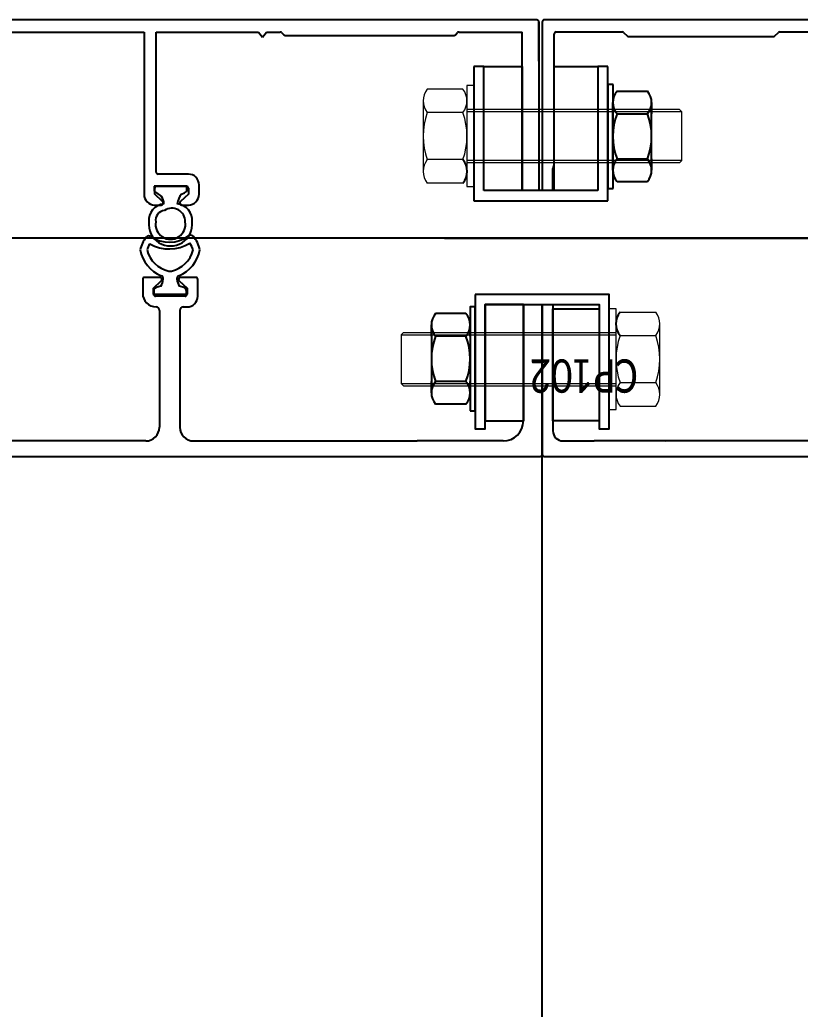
# Model space of a CAD drawing. Header units: millimetres. Extents: x 182 to 305, y 81 to 164.
# Drawn here: x 260.9911 to 261.1073, y 109.578 to 109.7253 of the extents above; entities that cross this region are included whole.
import ezdxf

# ---------------------------------------------------------------- set-up
doc = ezdxf.new("R2010")
doc.units = ezdxf.units.MM
doc.linetypes.add('ACAD_ISO04W100', pattern=[30.5, 24, -3, 0.5, -3])
for name, color, linetype in [('Cascio-Accesorios', 7, 'Continuous'), ('Cascio-Perfil', 7, 'Continuous'), ('Cascio-Perfil Crudo', 7, 'Continuous')]:
    doc.layers.add(name, color=color, linetype=linetype)
doc.styles.add('ROMANS', font='calibri.ttf', dxfattribs={"width": 0.8})

msp = doc.modelspace()

# ---------------------------------------------------------------- linework, layer by layer
at = {"layer": 'Cascio-Accesorios', "color": 252, "lineweight": 9, "ltscale": 5}
for p, q in [((261.058716, 109.715468, -1322.203034), (261.057716, 109.715468, -1322.203034)), ((261.057716, 109.715468, -1322.203034), (261.057716, 109.700468, -1322.203034)), ((261.058716, 109.715468, -1322.203034), (261.057716, 109.715468, -1322.203034)), ((261.057716, 109.715468, -1322.203034), (261.057716, 109.700468, -1322.203034)), ((261.058716, 109.700468, -1322.203034), (261.058716, 109.715468, -1322.203034)), ((261.058716, 109.700468, -1322.203034), (261.058716, 109.715468, -1322.203034)), ((261.057122, 109.714945, -1322.203034), (261.051808, 109.714945, -1322.203034)), ((261.057122, 109.714945, -1322.203034), (261.051808, 109.714945, -1322.203034)), ((261.051214, 109.713195, -1322.203034), (261.051214, 109.702902, -1322.203034)), ((261.051214, 109.713195, -1322.203034), (261.051214, 109.702902, -1322.203034)), ((261.057716, 109.713034, -1322.203034), (261.057716, 109.702902, -1322.203034)), ((261.057716, 109.713034, -1322.203034), (261.057716, 109.702902, -1322.203034)), ((261.057122, 109.711445, -1322.203034), (261.051808, 109.711445, -1322.203034)), ((261.057122, 109.711445, -1322.203034), (261.051808, 109.711445, -1322.203034)), ((261.089366, 109.71192, -1143.800939), (261.057716, 109.71192, -1322.203034)), ((261.089366, 109.71192, -1143.800939), (261.057716, 109.71192, -1322.203034)), ((261.089716, 109.71157, -1153.712661), (261.057716, 109.71157, -1322.203034)), ((261.089716, 109.71157, -1153.712661), (261.057716, 109.71157, -1322.203034)), ((261.089366, 109.71192, -1153.712661), (261.089716, 109.71157, -1153.712661)), ((261.089366, 109.71192, -1153.712661), (261.089716, 109.71157, -1153.712661)), ((261.089716, 109.70432, -1490.693408), (261.089716, 109.71157, -1153.712661)), ((261.089716, 109.70432, -1490.693408), (261.089716, 109.71157, -1153.712661)), ((261.057122, 109.704445, -1322.203034), (261.051808, 109.704445, -1322.203034)), ((261.057122, 109.704445, -1322.203034), (261.051808, 109.704445, -1322.203034)), ((261.089716, 109.70432, -1153.712661), (261.057716, 109.70432, -1322.203034)), ((261.089716, 109.70432, -1153.712661), (261.057716, 109.70432, -1322.203034)), ((261.089366, 109.70397, -1143.800939), (261.057716, 109.70397, -1322.203034)), ((261.089366, 109.70397, -1143.800939), (261.057716, 109.70397, -1322.203034)), ((261.089366, 109.70397, -1153.712661), (261.089716, 109.70432, -1153.712661)), ((261.089366, 109.70397, -1153.712661), (261.089716, 109.70432, -1153.712661)), ((261.057122, 109.700945, -1322.203034), (261.051808, 109.700945, -1322.203034)), ((261.057122, 109.700945, -1322.203034), (261.051808, 109.700945, -1322.203034)), ((261.057716, 109.700468, -1322.203034), (261.058716, 109.700468, -1322.203034)), ((261.057716, 109.700468, -1322.203034), (261.058716, 109.700468, -1322.203034)), ((261.08051, 109.681748, -1322.203034), (261.085824, 109.681748, -1322.203034)), ((261.08051, 109.681748, -1322.203034), (261.085824, 109.681748, -1322.203034)), ((261.048266, 109.678723, -1153.712661), (261.047916, 109.678373, -1153.712661)), ((261.048266, 109.678723, -1153.712661), (261.047916, 109.678373, -1153.712661)), ((261.048266, 109.678723, -1143.800939), (261.079916, 109.678723, -1322.203034)), ((261.048266, 109.678723, -1143.800939), (261.079916, 109.678723, -1322.203034)), ((261.079916, 109.669658, -1322.203034), (261.079916, 109.679791, -1322.203034)), ((261.079916, 109.669658, -1322.203034), (261.079916, 109.679791, -1322.203034)), ((261.086418, 109.669498, -1322.203034), (261.086418, 109.679791, -1322.203034)), ((261.086418, 109.669498, -1322.203034), (261.086418, 109.679791, -1322.203034)), ((261.047916, 109.678373, -1490.693408), (261.047916, 109.671123, -1153.712661)), ((261.047916, 109.678373, -1153.712661), (261.079916, 109.678373, -1322.203034)), ((261.047916, 109.678373, -1490.693408), (261.047916, 109.671123, -1153.712661)), ((261.047916, 109.678373, -1153.712661), (261.079916, 109.678373, -1322.203034)), ((261.08051, 109.678248, -1322.203034), (261.085824, 109.678248, -1322.203034)), ((261.08051, 109.678248, -1322.203034), (261.085824, 109.678248, -1322.203034)), ((261.047916, 109.671123, -1153.712661), (261.079916, 109.671123, -1322.203034)), ((261.048266, 109.670773, -1153.712661), (261.047916, 109.671123, -1153.712661)), ((261.047916, 109.671123, -1153.712661), (261.079916, 109.671123, -1322.203034)), ((261.048266, 109.670773, -1153.712661), (261.047916, 109.671123, -1153.712661)), ((261.048266, 109.670773, -1143.800939), (261.079916, 109.670773, -1322.203034)), ((261.048266, 109.670773, -1143.800939), (261.079916, 109.670773, -1322.203034)), ((261.08051, 109.671248, -1322.203034), (261.085824, 109.671248, -1322.203034)), ((261.08051, 109.671248, -1322.203034), (261.085824, 109.671248, -1322.203034)), ((261.08051, 109.667748, -1322.203034), (261.085824, 109.667748, -1322.203034)), ((261.08051, 109.667748, -1322.203034), (261.085824, 109.667748, -1322.203034))]:
    msp.add_line(p, q, dxfattribs=at)
at = {"layer": 'Cascio-Accesorios', "color": 252, "ltscale": 5}
for p, q in [((261.079466, 109.715646, -1367.303193), (261.078716, 109.715646, -1367.303193)), ((261.078716, 109.715646, -1367.303193), (261.078716, 109.700172, -1367.303193)), ((261.079466, 109.715646, -1367.303193), (261.078716, 109.715646, -1367.303193)), ((261.078716, 109.715646, -1367.303193), (261.078716, 109.700172, -1367.303193)), ((261.079466, 109.700172, -1367.303193), (261.079466, 109.715646, -1367.303193)), ((261.079466, 109.700172, -1367.303193), (261.079466, 109.715646, -1367.303193)), ((261.08008, 109.714646, -1367.303193), (261.084586, 109.714646, -1367.303193)), ((261.08008, 109.714646, -1367.303193), (261.084586, 109.714646, -1367.303193)), ((261.079448, 109.702857, -1367.303193), (261.079448, 109.712962, -1367.303193)), ((261.079448, 109.712962, -1367.303193), (261.079448, 109.711278, -1367.303193)), ((261.079448, 109.702857, -1367.303193), (261.079448, 109.712962, -1367.303193)), ((261.079448, 109.712962, -1367.303193), (261.079448, 109.711278, -1367.303193)), ((261.085217, 109.702857, -1367.303193), (261.085217, 109.712962, -1367.303193)), ((261.085217, 109.712962, -1367.303193), (261.085217, 109.711278, -1367.303193)), ((261.085217, 109.702857, -1367.303193), (261.085217, 109.712962, -1367.303193)), ((261.085217, 109.712962, -1367.303193), (261.085217, 109.711278, -1367.303193)), ((261.085217, 109.702857, -1367.303193), (261.085217, 109.712962, -1367.303193)), ((261.085217, 109.712962, -1367.303193), (261.085217, 109.711278, -1367.303193)), ((261.085217, 109.702857, -1367.303193), (261.085217, 109.712962, -1367.303193)), ((261.085217, 109.712962, -1367.303193), (261.085217, 109.711278, -1367.303193)), ((261.079448, 109.703909, -1367.303193), (261.079448, 109.711909, -1367.303193)), ((261.079448, 109.703909, -1367.303193), (261.079448, 109.711909, -1367.303193)), ((261.08008, 109.711278, -1367.303193), (261.084586, 109.711278, -1367.303193)), ((261.08008, 109.711278, -1367.303193), (261.084586, 109.711278, -1367.303193)), ((261.085217, 109.703909, -1367.303193), (261.085217, 109.711909, -1367.303193)), ((261.085217, 109.703909, -1367.303193), (261.085217, 109.711909, -1367.303193)), ((261.085217, 109.703909, -1367.303193), (261.085217, 109.711909, -1367.303193)), ((261.085217, 109.703909, -1367.303193), (261.085217, 109.711909, -1367.303193)), ((261.079448, 109.704541, -1367.303193), (261.079448, 109.702857, -1367.303193)), ((261.079448, 109.704541, -1367.303193), (261.079448, 109.702857, -1367.303193)), ((261.08008, 109.704541, -1367.303193), (261.084586, 109.704541, -1367.303193)), ((261.08008, 109.704541, -1367.303193), (261.084586, 109.704541, -1367.303193)), ((261.085217, 109.704541, -1367.303193), (261.085217, 109.702857, -1367.303193)), ((261.085217, 109.704541, -1367.303193), (261.085217, 109.702857, -1367.303193)), ((261.085217, 109.704541, -1367.303193), (261.085217, 109.702857, -1367.303193)), ((261.085217, 109.704541, -1367.303193), (261.085217, 109.702857, -1367.303193)), ((261.08008, 109.701172, -1367.303193), (261.084586, 109.701172, -1367.303193)), ((261.08008, 109.701172, -1367.303193), (261.084586, 109.701172, -1367.303193)), ((261.078716, 109.700172, -1367.303193), (261.079466, 109.700172, -1367.303193)), ((261.078716, 109.700172, -1367.303193), (261.079466, 109.700172, -1367.303193)), ((261.057553, 109.68152, -1367.303193), (261.053047, 109.68152, -1367.303193)), ((261.057553, 109.68152, -1367.303193), (261.053047, 109.68152, -1367.303193)), ((261.052415, 109.679836, -1367.303193), (261.052415, 109.669731, -1367.303193)), ((261.052415, 109.678152, -1367.303193), (261.052415, 109.679836, -1367.303193)), ((261.052415, 109.679836, -1367.303193), (261.052415, 109.669731, -1367.303193)), ((261.052415, 109.678152, -1367.303193), (261.052415, 109.679836, -1367.303193)), ((261.052415, 109.679836, -1367.303193), (261.052415, 109.669731, -1367.303193)), ((261.052415, 109.678152, -1367.303193), (261.052415, 109.679836, -1367.303193)), ((261.052415, 109.679836, -1367.303193), (261.052415, 109.669731, -1367.303193)), ((261.052415, 109.678152, -1367.303193), (261.052415, 109.679836, -1367.303193)), ((261.052415, 109.678783, -1367.303193), (261.052415, 109.670783, -1367.303193)), ((261.052415, 109.678783, -1367.303193), (261.052415, 109.670783, -1367.303193)), ((261.052415, 109.678783, -1367.303193), (261.052415, 109.670783, -1367.303193)), ((261.052415, 109.678783, -1367.303193), (261.052415, 109.670783, -1367.303193)), ((261.058184, 109.679836, -1367.303193), (261.058184, 109.669731, -1367.303193)), ((261.058184, 109.678152, -1367.303193), (261.058184, 109.679836, -1367.303193)), ((261.058184, 109.679836, -1367.303193), (261.058184, 109.669731, -1367.303193)), ((261.058184, 109.678152, -1367.303193), (261.058184, 109.679836, -1367.303193)), ((261.058184, 109.678783, -1367.303193), (261.058184, 109.670783, -1367.303193)), ((261.058184, 109.678783, -1367.303193), (261.058184, 109.670783, -1367.303193)), ((261.057553, 109.678152, -1367.303193), (261.053047, 109.678152, -1367.303193)), ((261.057553, 109.678152, -1367.303193), (261.053047, 109.678152, -1367.303193)), ((261.052415, 109.669731, -1367.303193), (261.052415, 109.671415, -1367.303193)), ((261.052415, 109.669731, -1367.303193), (261.052415, 109.671415, -1367.303193)), ((261.052415, 109.669731, -1367.303193), (261.052415, 109.671415, -1367.303193)), ((261.052415, 109.669731, -1367.303193), (261.052415, 109.671415, -1367.303193)), ((261.057553, 109.671415, -1367.303193), (261.053047, 109.671415, -1367.303193)), ((261.057553, 109.671415, -1367.303193), (261.053047, 109.671415, -1367.303193)), ((261.058184, 109.669731, -1367.303193), (261.058184, 109.671415, -1367.303193)), ((261.058184, 109.669731, -1367.303193), (261.058184, 109.671415, -1367.303193)), ((261.057553, 109.668046, -1367.303193), (261.053047, 109.668046, -1367.303193)), ((261.057553, 109.668046, -1367.303193), (261.053047, 109.668046, -1367.303193))]:
    msp.add_line(p, q, dxfattribs=at)
at = {"layer": 'Cascio-Accesorios', "color": 252}
for p, q in [((261.015991, 109.700487, -1322.203034), (261.011123, 109.700487, -1322.203034)), ((261.011123, 109.700487, -1322.203034), (261.011123, 109.699999, -1322.203034)), ((261.015991, 109.700487, -1322.203034), (261.011123, 109.700487, -1322.203034)), ((261.011123, 109.700487, -1322.203034), (261.011123, 109.699999, -1322.203034)), ((261.01148, 109.69952, -1322.203034), (261.0122, 109.698955, -1322.203034)), ((261.01148, 109.69952, -1322.203034), (261.0122, 109.698955, -1322.203034)), ((261.015183, 109.699305, -1322.203034), (261.015634, 109.69952, -1322.203034)), ((261.015183, 109.699305, -1322.203034), (261.015634, 109.69952, -1322.203034)), ((261.015991, 109.699999, -1322.203034), (261.015991, 109.700487, -1322.203034)), ((261.015991, 109.699999, -1322.203034), (261.015991, 109.700487, -1322.203034)), ((261.014557, 109.697875, -1322.203034), (261.014557, 109.697887, -1322.203034)), ((261.014557, 109.697875, -1322.203034), (261.014557, 109.697887, -1322.203034)), ((261.011062, 109.684916, -1322.203034), (261.011062, 109.684427, -1322.203034)), ((261.011062, 109.684916, -1322.203034), (261.011062, 109.684427, -1322.203034)), ((261.012138, 109.685609, -1322.203034), (261.011419, 109.685395, -1322.203034)), ((261.012138, 109.685609, -1322.203034), (261.011419, 109.685395, -1322.203034)), ((261.015572, 109.685395, -1322.203034), (261.014852, 109.685609, -1322.203034)), ((261.015572, 109.685395, -1322.203034), (261.014852, 109.685609, -1322.203034)), ((261.015929, 109.684427, -1322.203034), (261.015929, 109.684916, -1322.203034)), ((261.015929, 109.684427, -1322.203034), (261.015929, 109.684916, -1322.203034)), ((261.011062, 109.684427, -1322.203034), (261.015929, 109.684427, -1322.203034)), ((261.011062, 109.684427, -1322.203034), (261.015929, 109.684427, -1322.203034))]:
    msp.add_line(p, q, dxfattribs=at)
at = {"layer": 'Cascio-Accesorios', "color": 252, "ltscale": 5, "elevation": -1367.303193}
msp.add_lwpolyline([(261.058166, 109.667046), (261.058916, 109.667046), (261.058916, 109.68252), (261.058166, 109.68252)], close=True, dxfattribs=at)
msp.add_lwpolyline([(261.058166, 109.667046), (261.058916, 109.667046), (261.058916, 109.68252), (261.058166, 109.68252)], close=True, dxfattribs=at)
at = {"layer": 'Cascio-Accesorios', "color": 252, "lineweight": 9, "ltscale": 5, "elevation": -1322.203034}
msp.add_lwpolyline([(261.079916, 109.682224), (261.078916, 109.682224), (261.078916, 109.667224), (261.079916, 109.667224)], close=True, dxfattribs=at)
msp.add_lwpolyline([(261.079916, 109.682224), (261.078916, 109.682224), (261.078916, 109.667224), (261.079916, 109.667224)], close=True, dxfattribs=at)
at = {"layer": 'Cascio-Accesorios', "color": 252, "lineweight": 9, "ltscale": 5}
for centre, radius, start, end in [((261.054087, 109.713195, -1322.203034), 0.002873392833192, 142.480247, 217.519753), ((261.054087, 109.713195, -1322.203034), 0.002873392833192, 142.480247, 217.519753), ((261.054843, 109.713195, -1322.203034), 0.002873392833192, 322.480247, 37.519753), ((261.054843, 109.713195, -1322.203034), 0.002873392833192, 322.480247, 37.519753), ((261.061801, 109.707945, -1322.203034), 0.0105877468381457, 160.696615, 199.303385), ((261.061801, 109.707945, -1322.203034), 0.0105877468381457, 160.696615, 199.303385), ((261.047129, 109.707945, -1322.203034), 0.0105877468381457, 340.696615, 19.303385), ((261.047129, 109.707945, -1322.203034), 0.0105877468381457, 340.696615, 19.303385), ((261.054051, 109.702695, -1322.203034), 0.002844797112011, 142.03668, 217.96332), ((261.054051, 109.702695, -1322.203034), 0.002844797112011, 142.03668, 217.96332), ((261.083581, 109.679998, -1322.203034), 0.002844797112011, 322.03668, 37.96332), ((261.083581, 109.679998, -1322.203034), 0.002844797112011, 322.03668, 37.96332), ((261.090503, 109.674748, -1322.203034), 0.0105877468381459, 160.696615, 199.303385), ((261.090503, 109.674748, -1322.203034), 0.0105877468381459, 160.696615, 199.303385), ((261.075831, 109.674748, -1322.203034), 0.0105877468381459, 340.696615, 19.303385), ((261.075831, 109.674748, -1322.203034), 0.0105877468381459, 340.696615, 19.303385), ((261.082789, 109.669498, -1322.203034), 0.0028733928331921, 142.480247, 217.519753), ((261.082789, 109.669498, -1322.203034), 0.0028733928331921, 142.480247, 217.519753), ((261.083545, 109.669498, -1322.203034), 0.0028733928331921, 322.480247, 37.519753), ((261.083545, 109.669498, -1322.203034), 0.0028733928331921, 322.480247, 37.519753)]:
    msp.add_arc(centre, radius, start, end, dxfattribs=at)
at = {"layer": 'Cascio-Accesorios', "color": 252, "ltscale": 5}
for centre, radius, start, end in [((261.082009, 109.712962, -1367.303193), 0.002561398385965, 138.887909, 221.112091), ((261.082009, 109.712962, -1367.303193), 0.002561398385965, 138.887909, 221.112091), ((261.082656, 109.712962, -1367.303193), 0.002561398385965, 318.887909, 41.112091), ((261.082656, 109.712962, -1367.303193), 0.002561398385965, 318.887909, 41.112091), ((261.088746, 109.707909, -1367.303193), 0.009298227017545, 158.76069, 201.23931), ((261.088746, 109.707909, -1367.303193), 0.009298227017545, 158.76069, 201.23931), ((261.08008, 109.711278, -1367.303193), 1e-16, 0, 0), ((261.08008, 109.711278, -1367.303193), 1e-16, 0, 0), ((261.075919, 109.707909, -1367.303193), 0.009298227017545, 338.76069, 21.23931), ((261.075919, 109.707909, -1367.303193), 0.009298227017545, 338.76069, 21.23931), ((261.084586, 109.711278, -1367.303193), 1e-16, 0, 0), ((261.084586, 109.711278, -1367.303193), 1e-16, 0, 0), ((261.082009, 109.702857, -1367.303193), 0.002561398385965, 138.887909, 221.112091), ((261.082009, 109.702857, -1367.303193), 0.002561398385965, 138.887909, 221.112091), ((261.082656, 109.702857, -1367.303193), 0.002561398385965, 318.887909, 41.112091), ((261.082656, 109.702857, -1367.303193), 0.002561398385965, 318.887909, 41.112091), ((261.054976, 109.679836, -1367.303193), 0.002561398385965, 138.887909, 221.112091), ((261.054976, 109.679836, -1367.303193), 0.002561398385965, 138.887909, 221.112091), ((261.055623, 109.679836, -1367.303193), 0.002561398385965, 318.887909, 41.112091), ((261.055623, 109.679836, -1367.303193), 0.002561398385965, 318.887909, 41.112091), ((261.061713, 109.674783, -1367.303193), 0.009298227017545, 158.76069, 201.23931), ((261.061713, 109.674783, -1367.303193), 0.009298227017545, 158.76069, 201.23931), ((261.048886, 109.674783, -1367.303193), 0.009298227017545, 338.76069, 21.23931), ((261.048886, 109.674783, -1367.303193), 0.009298227017545, 338.76069, 21.23931), ((261.054976, 109.669731, -1367.303193), 0.002561398385965, 138.887909, 221.112091), ((261.054976, 109.669731, -1367.303193), 0.002561398385965, 138.887909, 221.112091), ((261.053047, 109.671415, -1367.303193), 1e-16, 0, 0), ((261.053047, 109.671415, -1367.303193), 1e-16, 0, 0), ((261.055623, 109.669731, -1367.303193), 0.002561398385965, 318.887909, 41.112091), ((261.055623, 109.669731, -1367.303193), 0.002561398385965, 318.887909, 41.112091), ((261.057553, 109.671415, -1367.303193), 1e-16, 0, 0), ((261.057553, 109.671415, -1367.303193), 1e-16, 0, 0)]:
    msp.add_arc(centre, radius, start, end, dxfattribs=at)
at = {"layer": 'Cascio-Accesorios', "color": 252, "ltscale": 10}
for centre in [(261.053492, 109.711248, -1322.203034), (261.053492, 109.711248, -1322.203034), (261.08414, 109.671444, -1322.203034), (261.08414, 109.671444, -1322.203034)]:
    msp.add_arc(centre, 1e-16, 0, 0, dxfattribs=at)
at = {"layer": 'Cascio-Accesorios', "color": 252}
for centre, radius, start, end in [((261.054879, 109.702695, -1322.203034), 0.002844797112011, 322.03668, 37.96332), ((261.054879, 109.702695, -1322.203034), 0.002844797112011, 322.03668, 37.96332), ((261.011623, 109.699999, -1322.203034), 0.0004999945085729, 179.999997, 253.388788), ((261.011623, 109.699999, -1322.203034), 0.0004999945085729, 179.999997, 253.388788), ((261.017597, 109.697392, -1322.203034), 0.0030802310281595, 141.609666, 170.75333), ((261.017597, 109.697392, -1322.203034), 0.0030802310281595, 141.609666, 170.75333), ((261.015491, 109.699999, -1322.203034), 0.0004999945311049, 286.611208, 0), ((261.015491, 109.699999, -1322.203034), 0.0004999945311049, 286.611208, 0), ((261.01282, 109.695405, -1322.203034), 0.0024837100805675, 96.095486, 185.261813), ((261.01282, 109.695405, -1322.203034), 0.0024837100805675, 96.095486, 185.261813), ((261.010907, 109.69793, -1322.203034), 0.0016500561180726, 358.101908, 38.438366), ((261.010907, 109.69793, -1322.203034), 0.0016500561180726, 358.101908, 38.438366), ((261.014294, 109.695405, -1322.203034), 0.0024838923532861, 354.742909, 83.914116), ((261.014294, 109.695405, -1322.203034), 0.0024838923532861, 354.742909, 83.914116), ((261.01282, 109.695405, -1322.203034), 0.0014837101041541, 96.613659, 189.06848), ((261.01282, 109.695405, -1322.203034), 0.0014837101041541, 96.613659, 189.06848), ((261.013768, 109.695231, -1322.203034), 0.0019917632793223, 358.279897, 124.169273), ((261.013768, 109.695231, -1322.203034), 0.0019917632793223, 358.279897, 124.169273), ((261.013557, 109.694819, -1322.203034), 0.0032299604307653, 173.622975, 6.377025), ((261.013557, 109.694819, -1322.203034), 0.0032299604307653, 173.622975, 6.377025), ((261.013557, 109.694819, -1322.203034), 0.0022299604178925, 170.900375, 9.098472), ((261.013557, 109.694819, -1322.203034), 0.0022299604178925, 170.900375, 9.098472), ((261.013495, 109.690045, -1322.203034), 0.0045532930755134, 141.122215, 167.769669), ((261.013495, 109.690045, -1322.203034), 0.0045532930755134, 141.122215, 167.769669), ((261.01034, 109.692589, -1322.203034), 0.0005000000214278, 55.484631, 141.122215), ((261.01034, 109.692589, -1322.203034), 0.0005000000214278, 55.484631, 141.122215), ((261.013495, 109.690045, -1322.203034), 0.0035532930095792, 148.241048, 164.523266), ((261.013495, 109.690045, -1322.203034), 0.0035532930095792, 148.241048, 164.523266), ((261.013363, 109.696985, -1322.203034), 0.0058355703435589, 240.324635, 301.857054), ((261.013363, 109.696985, -1322.203034), 0.0058355703435589, 240.324635, 301.857054), ((261.013363, 109.696985, -1322.203034), 0.0048355703198151, 235.484628, 306.697061), ((261.013363, 109.696985, -1322.203034), 0.0048355703198151, 235.484628, 306.697061), ((261.016552, 109.692707, -1322.203034), 0.0004999999954019, 41.05947, 126.697061), ((261.016552, 109.692707, -1322.203034), 0.0004999999954019, 41.05947, 126.697061), ((261.013495, 109.690045, -1322.203034), 0.0035532931026928, 15.48327, 33.940641), ((261.013495, 109.690045, -1322.203034), 0.0035532931026928, 15.48327, 33.940641), ((261.013495, 109.690045, -1322.203034), 0.0045532930909529, 12.230331, 41.059473), ((261.013495, 109.690045, -1322.203034), 0.0045532930909529, 12.230331, 41.059473), ((261.014143, 109.691963, -1322.203034), 0.0051859043049972, 190.595001, 247.645922), ((261.014143, 109.691963, -1322.203034), 0.0051859043049972, 190.595001, 247.645922), ((261.014143, 109.691963, -1322.203034), 0.004185904312762, 193.397588, 258.310508), ((261.014143, 109.691963, -1322.203034), 0.004185904312762, 193.397588, 258.310508), ((261.012842, 109.691968, -1322.203034), 0.0041930273255593, 281.853852, 346.559348), ((261.012842, 109.691968, -1322.203034), 0.0041930273255593, 281.853852, 346.559348), ((261.012841, 109.691969, -1322.203034), 0.0051938484282973, 292.4017, 349.357377), ((261.012841, 109.691969, -1322.203034), 0.0051938484282973, 292.4017, 349.357377), ((261.013497, 109.688843, -1322.203034), 0.001000000011085, 258.310506, 281.85385), ((261.013497, 109.688843, -1322.203034), 0.001000000011085, 258.310506, 281.85385), ((261.009727, 109.686971, -1322.203034), 0.0027695705211818, 330.554235, 353.25746), ((261.009727, 109.686971, -1322.203034), 0.0027695705211818, 330.554235, 353.25746), ((261.01198, 109.686704, -1322.203034), 0.0005000000002629, 353.257459, 67.645922), ((261.01198, 109.686704, -1322.203034), 0.0005000000002629, 353.257459, 67.645922), ((261.01501, 109.686704, -1322.203034), 0.0005000000167452, 112.354079, 186.742541), ((261.01501, 109.686704, -1322.203034), 0.0005000000167452, 112.354079, 186.742541), ((261.017264, 109.686971, -1322.203034), 0.0027695705143751, 186.74254, 209.445766), ((261.017264, 109.686971, -1322.203034), 0.0027695705143751, 186.74254, 209.445766), ((261.011562, 109.684916, -1322.203034), 0.0004999944753264, 106.61121, 179.999997), ((261.011562, 109.684916, -1322.203034), 0.0004999944753264, 106.61121, 179.999997), ((261.015429, 109.684916, -1322.203034), 0.0004999944940209, 3e-06, 73.388791), ((261.015429, 109.684916, -1322.203034), 0.0004999944940209, 3e-06, 73.388791), ((261.082753, 109.679998, -1322.203034), 0.002844797112011, 142.03668, 217.96332), ((261.082753, 109.679998, -1322.203034), 0.002844797112011, 142.03668, 217.96332)]:
    msp.add_arc(centre, radius, start, end, dxfattribs=at)
at = {"layer": 'Cascio-Perfil', "color": 252}
for p, q in [((261.068116, 109.725247, -1322.203034), (260.949216, 109.725247, -1322.203034)), ((261.068116, 109.725247, -1322.203034), (260.949216, 109.725247, -1322.203034)), ((261.068416, 109.719081, -1322.203034), (261.068416, 109.724947, -1322.203034)), ((261.068416, 109.724947, -1322.203034), (261.068416, 109.699827, -1322.203034)), ((261.068416, 109.719081, -1322.203034), (261.068416, 109.724947, -1322.203034)), ((261.068416, 109.724947, -1322.203034), (261.068416, 109.699827, -1322.203034)), ((260.984335, 109.723447, -1322.203034), (261.009616, 109.723447, -1322.203034)), ((260.984335, 109.723447, -1322.203034), (261.009616, 109.723447, -1322.203034)), ((261.009616, 109.723447, -1322.203034), (261.009616, 109.699287, -1322.203034)), ((261.009616, 109.723447, -1322.203034), (261.009616, 109.699287, -1322.203034)), ((261.011416, 109.702587, -1322.203034), (261.011416, 109.723447, -1322.203034)), ((261.011416, 109.723447, -1322.203034), (261.026655, 109.723447, -1322.203034)), ((261.011416, 109.702587, -1322.203034), (261.011416, 109.723447, -1322.203034)), ((261.011416, 109.723447, -1322.203034), (261.026655, 109.723447, -1322.203034)), ((261.026655, 109.723447, -1322.203034), (261.027253, 109.722688, -1322.203034)), ((261.026655, 109.723447, -1322.203034), (261.027253, 109.722688, -1322.203034)), ((261.027253, 109.722688, -1322.203034), (261.027851, 109.723447, -1322.203034)), ((261.027253, 109.722688, -1322.203034), (261.027851, 109.723447, -1322.203034)), ((261.027851, 109.723447, -1322.203034), (261.029892, 109.723447, -1322.203034)), ((261.027851, 109.723447, -1322.203034), (261.029892, 109.723447, -1322.203034)), ((261.030104, 109.72336, -1322.203034), (261.030428, 109.723035, -1322.203034)), ((261.030104, 109.72336, -1322.203034), (261.030428, 109.723035, -1322.203034)), ((261.03064, 109.722947, -1322.203034), (261.055792, 109.722947, -1322.203034)), ((261.03064, 109.722947, -1322.203034), (261.055792, 109.722947, -1322.203034)), ((261.056004, 109.723035, -1322.203034), (261.056328, 109.72336, -1322.203034)), ((261.056004, 109.723035, -1322.203034), (261.056328, 109.72336, -1322.203034)), ((261.05654, 109.723447, -1322.203034), (261.065916, 109.723447, -1322.203034)), ((261.05654, 109.723447, -1322.203034), (261.065916, 109.723447, -1322.203034)), ((261.065916, 109.699827, -1322.203034), (261.065916, 109.723447, -1322.203034)), ((261.065916, 109.699827, -1322.203034), (261.065916, 109.723447, -1322.203034)), ((261.060216, 109.718327, -1322.203034), (261.065916, 109.718327, -1322.203034)), ((261.060216, 109.699827, -1322.203034), (261.060216, 109.718327, -1322.203034)), ((261.060216, 109.718327, -1322.203034), (261.065916, 109.718327, -1322.203034)), ((261.060216, 109.699827, -1322.203034), (261.060216, 109.718327, -1322.203034)), ((261.065916, 109.718327, -1322.203034), (261.065916, 109.699827, -1322.203034)), ((261.065916, 109.718327, -1322.203034), (261.065916, 109.699827, -1322.203034)), ((261.070716, 109.718327, -1322.203034), (261.077216, 109.718327, -1322.203034)), ((261.070716, 109.699827, -1322.203034), (261.070716, 109.718327, -1322.203034)), ((261.070716, 109.718327, -1322.203034), (261.077216, 109.718327, -1322.203034)), ((261.070716, 109.699827, -1322.203034), (261.070716, 109.718327, -1322.203034)), ((261.077216, 109.718327, -1322.203034), (261.077216, 109.699827, -1322.203034)), ((261.077216, 109.718327, -1322.203034), (261.077216, 109.699827, -1322.203034)), ((261.016216, 109.702287, -1322.203034), (261.011716, 109.702287, -1322.203034)), ((261.016216, 109.702287, -1322.203034), (261.011716, 109.702287, -1322.203034)), ((261.011216, 109.699287, -1322.203034), (261.011216, 109.700187, -1322.203034)), ((261.011216, 109.699287, -1322.203034), (261.011216, 109.700187, -1322.203034)), ((261.012375, 109.698207, -1322.203034), (261.011216, 109.699287, -1322.203034)), ((261.012375, 109.698207, -1322.203034), (261.011216, 109.699287, -1322.203034)), ((261.011516, 109.700487, -1322.203034), (261.015916, 109.700487, -1322.203034)), ((261.011516, 109.700487, -1322.203034), (261.015916, 109.700487, -1322.203034)), ((261.016216, 109.699287, -1322.203034), (261.015057, 109.698207, -1322.203034)), ((261.016216, 109.699287, -1322.203034), (261.015057, 109.698207, -1322.203034)), ((261.016216, 109.700187, -1322.203034), (261.016216, 109.699287, -1322.203034)), ((261.016216, 109.700187, -1322.203034), (261.016216, 109.699287, -1322.203034)), ((261.017816, 109.699287, -1322.203034), (261.017816, 109.700687, -1322.203034)), ((261.017816, 109.699287, -1322.203034), (261.017816, 109.700687, -1322.203034)), ((261.065916, 109.699827, -1322.203034), (261.060216, 109.699827, -1322.203034)), ((261.065916, 109.699827, -1322.203034), (261.060216, 109.699827, -1322.203034)), ((261.068416, 109.699827, -1322.203034), (261.065916, 109.699827, -1322.203034)), ((261.068416, 109.699827, -1322.203034), (261.065916, 109.699827, -1322.203034)), ((261.077216, 109.699827, -1322.203034), (261.070716, 109.699827, -1322.203034)), ((261.077216, 109.699827, -1322.203034), (261.070716, 109.699827, -1322.203034)), ((261.011216, 109.697687, -1322.203034), (261.01217, 109.697687, -1322.203034)), ((261.011216, 109.697687, -1322.203034), (261.01217, 109.697687, -1322.203034)), ((261.015262, 109.697687, -1322.203034), (261.016216, 109.697687, -1322.203034)), ((261.015262, 109.697687, -1322.203034), (261.016216, 109.697687, -1322.203034)), ((261.009417, 109.686615, -1322.203034), (261.009417, 109.684547, -1322.203034)), ((261.009417, 109.686615, -1322.203034), (261.009417, 109.684547, -1322.203034)), ((261.011971, 109.686915, -1322.203034), (261.009717, 109.686915, -1322.203034)), ((261.011971, 109.686915, -1322.203034), (261.009717, 109.686915, -1322.203034)), ((261.011017, 109.685315, -1322.203034), (261.012175, 109.686396, -1322.203034)), ((261.011017, 109.685315, -1322.203034), (261.012175, 109.686396, -1322.203034)), ((261.014858, 109.686396, -1322.203034), (261.016017, 109.685315, -1322.203034)), ((261.014858, 109.686396, -1322.203034), (261.016017, 109.685315, -1322.203034)), ((261.017317, 109.686915, -1322.203034), (261.015062, 109.686915, -1322.203034)), ((261.017317, 109.686915, -1322.203034), (261.015062, 109.686915, -1322.203034)), ((261.017617, 109.684115, -1322.203034), (261.017617, 109.686615, -1322.203034)), ((261.017617, 109.684115, -1322.203034), (261.017617, 109.686615, -1322.203034)), ((261.011017, 109.684415, -1322.203034), (261.011017, 109.685315, -1322.203034)), ((261.011017, 109.684415, -1322.203034), (261.011017, 109.685315, -1322.203034)), ((261.016017, 109.685315, -1322.203034), (261.016017, 109.684415, -1322.203034)), ((261.016017, 109.685315, -1322.203034), (261.016017, 109.684415, -1322.203034)), ((261.015717, 109.684115, -1322.203034), (261.011317, 109.684115, -1322.203034)), ((261.015717, 109.684115, -1322.203034), (261.011317, 109.684115, -1322.203034)), ((261.070516, 109.684442, -1322.203034), (261.070516, 109.684365, -1322.203034)), ((261.070516, 109.684442, -1322.203034), (261.070516, 109.684365, -1322.203034)), ((261.011903, 109.682008, -1322.203034), (261.011903, 109.664597, -1322.203034)), ((261.011903, 109.682008, -1322.203034), (261.011903, 109.664597, -1322.203034)), ((261.014951, 109.682007, -1322.203034), (261.014951, 109.664597, -1322.203034)), ((261.014951, 109.682007, -1322.203034), (261.014951, 109.664597, -1322.203034)), ((261.015459, 109.682515, -1322.203034), (261.016017, 109.682515, -1322.203034)), ((261.015459, 109.682515, -1322.203034), (261.016017, 109.682515, -1322.203034)), ((261.060416, 109.682865, -1322.203034), (261.060416, 109.665565, -1322.203034)), ((261.066116, 109.682865, -1322.203034), (261.060416, 109.682865, -1322.203034)), ((261.060416, 109.682865, -1322.203034), (261.060416, 109.665565, -1322.203034)), ((261.066116, 109.682865, -1322.203034), (261.060416, 109.682865, -1322.203034)), ((261.066116, 109.682865, -1322.203034), (261.066116, 109.665565, -1322.203034)), ((261.066116, 109.665565, -1322.203034), (261.066116, 109.682865, -1322.203034)), ((261.066116, 109.682865, -1322.203034), (261.066116, 109.665565, -1322.203034)), ((261.066116, 109.665565, -1322.203034), (261.066116, 109.682865, -1322.203034)), ((261.068916, 109.682865, -1322.203034), (261.068916, 109.660565, -1322.203034)), ((261.068916, 109.682411, -1322.203034), (261.068916, 109.682865, -1322.203034)), ((261.068916, 109.682865, -1322.203034), (261.068916, 109.660565, -1322.203034)), ((261.068916, 109.682411, -1322.203034), (261.068916, 109.682865, -1322.203034)), ((261.068916, 109.663011, -1322.203034), (261.068916, 109.682411, -1322.203034)), ((261.068916, 109.663011, -1322.203034), (261.068916, 109.682411, -1322.203034)), ((261.070516, 109.682865, -1322.203034), (261.070516, 109.664065, -1322.203034)), ((261.070516, 109.682865, -1322.203034), (261.070516, 109.664065, -1322.203034)), ((261.070516, 109.665565, -1322.203034), (261.070516, 109.682224, -1322.203034)), ((261.070516, 109.682224, -1322.203034), (261.077416, 109.682224, -1322.203034)), ((261.070516, 109.665565, -1322.203034), (261.070516, 109.682224, -1322.203034)), ((261.070516, 109.682224, -1322.203034), (261.077416, 109.682224, -1322.203034)), ((261.077416, 109.682224, -1322.203034), (261.077416, 109.665565, -1322.203034)), ((261.077416, 109.682224, -1322.203034), (261.077416, 109.665565, -1322.203034)), ((261.068916, 109.666119, -1322.203034), (261.068916, 109.66887, -1322.203034)), ((261.068916, 109.666119, -1322.203034), (261.068916, 109.66887, -1322.203034)), ((261.068916, 109.666119, -1322.203034), (261.068916, 109.668869, -1322.203034)), ((261.068916, 109.666119, -1322.203034), (261.068916, 109.668869, -1322.203034)), ((261.060416, 109.665565, -1322.203034), (261.066116, 109.665565, -1322.203034)), ((261.060416, 109.665565, -1322.203034), (261.066116, 109.665565, -1322.203034)), ((261.077416, 109.665565, -1322.203034), (261.070516, 109.665565, -1322.203034)), ((261.077416, 109.665565, -1322.203034), (261.070516, 109.665565, -1322.203034)), ((261.009871, 109.662565, -1322.203034), (260.956666, 109.662565, -1322.203034)), ((261.009871, 109.662565, -1322.203034), (260.956666, 109.662565, -1322.203034)), ((261.016983, 109.662565, -1322.203034), (261.050316, 109.662565, -1322.203034)), ((261.016983, 109.662565, -1322.203034), (261.050316, 109.662565, -1322.203034)), ((261.063116, 109.662565, -1322.203034), (261.050316, 109.662565, -1322.203034)), ((261.063116, 109.662565, -1322.203034), (261.050316, 109.662565, -1322.203034)), ((261.068916, 109.660565, -1322.203034), (261.068916, 109.663011, -1322.203034)), ((261.068916, 109.660565, -1322.203034), (261.068916, 109.663011, -1322.203034)), ((261.072016, 109.662565, -1322.203034), (261.076666, 109.662565, -1322.203034)), ((261.072016, 109.662565, -1322.203034), (261.076666, 109.662565, -1322.203034)), ((261.129871, 109.662565, -1322.203034), (261.076666, 109.662565, -1322.203034)), ((261.129871, 109.662565, -1322.203034), (261.076666, 109.662565, -1322.203034)), ((261.087266, 109.662565, -1322.203034), (261.087166, 109.662465, -1322.203034)), ((261.087266, 109.662565, -1322.203034), (261.087166, 109.662465, -1322.203034)), ((260.949216, 109.660265, -1322.203034), (261.068616, 109.660265, -1322.203034)), ((260.949216, 109.660265, -1322.203034), (261.068616, 109.660265, -1322.203034)), ((261.068916, 109.587111, -1322.203034), (261.068916, 109.660565, -1322.203034)), ((261.068916, 109.587111, -1322.203034), (261.068916, 109.660565, -1322.203034)), ((261.068916, 109.587111, -1322.203034), (261.068916, 109.660565, -1322.203034)), ((261.068916, 109.587111, -1322.203034), (261.068916, 109.660565, -1322.203034)), ((261.069216, 109.660265, -1322.203034), (261.188616, 109.660265, -1322.203034)), ((261.069216, 109.660265, -1322.203034), (261.188616, 109.660265, -1322.203034))]:
    msp.add_line(p, q, dxfattribs=at)
at = {"layer": 'Cascio-Perfil', "color": 252, "linetype": 'Continuous'}
for p, q in [((261.068916, 109.724965, -1322.203034), (261.068916, 109.699827, -1322.203034)), ((261.068916, 109.724965, -1322.203034), (261.068916, 109.699827, -1322.203034)), ((261.216617, 109.725265, -1322.203034), (261.069216, 109.725265, -1322.203034)), ((261.216617, 109.725265, -1322.203034), (261.069216, 109.725265, -1322.203034)), ((261.070716, 109.719365, -1322.203034), (261.070716, 109.723165, -1322.203034)), ((261.070716, 109.719365, -1322.203034), (261.070716, 109.723165, -1322.203034)), ((261.071016, 109.723465, -1322.203034), (261.080816, 109.723465, -1322.203034)), ((261.071016, 109.723465, -1322.203034), (261.080816, 109.723465, -1322.203034)), ((261.081028, 109.723377, -1322.203034), (261.081552, 109.722853, -1322.203034)), ((261.081028, 109.723377, -1322.203034), (261.081552, 109.722853, -1322.203034)), ((261.10358, 109.722853, -1322.203034), (261.104104, 109.723377, -1322.203034)), ((261.10358, 109.722853, -1322.203034), (261.104104, 109.723377, -1322.203034)), ((261.104316, 109.723465, -1322.203034), (261.129616, 109.723447, -1322.203034)), ((261.104316, 109.723465, -1322.203034), (261.129616, 109.723447, -1322.203034)), ((261.081765, 109.722765, -1322.203034), (261.103368, 109.722765, -1322.203034)), ((261.081765, 109.722765, -1322.203034), (261.103368, 109.722765, -1322.203034)), ((261.070716, 109.703638, -1322.203034), (261.070716, 109.719365, -1322.203034)), ((261.070716, 109.703638, -1322.203034), (261.070716, 109.719365, -1322.203034)), ((261.070516, 109.699827, -1322.203034), (261.070516, 109.703127, -1322.203034)), ((261.070516, 109.699827, -1322.203034), (261.070516, 109.703127, -1322.203034)), ((261.070542, 109.703249, -1322.203034), (261.070716, 109.703638, -1322.203034)), ((261.070542, 109.703249, -1322.203034), (261.070716, 109.703638, -1322.203034))]:
    msp.add_line(p, q, dxfattribs=at)
at = {"layer": 'Cascio-Perfil', "color": 252, "linetype": 'ACAD_ISO04W100', "ltscale": 0.5}
for p, q in [((261.222694, 109.692765, -1322.203034), (260.941045, 109.692765, -1322.203034)), ((261.222694, 109.692765, -1322.203034), (260.941045, 109.692765, -1322.203034)), ((261.222693, 109.692765, -1322.203034), (261.042837, 109.692765, -1322.203034)), ((261.222693, 109.692765, -1322.203034), (261.042837, 109.692765, -1322.203034))]:
    msp.add_line(p, q, dxfattribs=at)
at = {"layer": 'Cascio-Perfil', "color": 252, "linetype": 'ACAD_ISO04W100', "ltscale": 0.45}
msp.add_line((261.054351, 109.692765, -1322.203034), (261.222693, 109.692765, -1322.203034), dxfattribs=at)
msp.add_line((261.054351, 109.692765, -1322.203034), (261.222693, 109.692765, -1322.203034), dxfattribs=at)
at = {"layer": 'Cascio-Perfil', "color": 252, "ltscale": 0.8}
msp.add_line((261.068916, 108.936476, -1322.203034), (261.068916, 109.588853, -1322.203034), dxfattribs=at)
msp.add_line((261.068916, 108.936476, -1322.203034), (261.068916, 109.588853, -1322.203034), dxfattribs=at)
at = {"layer": 'Cascio-Perfil', "color": 252}
for centre, radius, start, end in [((261.068116, 109.724947, -1322.203034), 0.0002999999560416, 0, 90), ((261.068116, 109.724947, -1322.203034), 0.0002999999560416, 0, 90), ((261.029892, 109.723147, -1322.203034), 0.0003000000000029, 45, 90), ((261.029892, 109.723147, -1322.203034), 0.0003000000000029, 45, 90), ((261.03064, 109.723247, -1322.203034), 0.0003000000000024, 225, 270), ((261.03064, 109.723247, -1322.203034), 0.0003000000000024, 225, 270), ((261.055792, 109.723247, -1322.203034), 0.0003000000000029, 270, 315), ((261.055792, 109.723247, -1322.203034), 0.0003000000000029, 270, 315), ((261.05654, 109.723147, -1322.203034), 0.0003000000000024, 90, 135), ((261.05654, 109.723147, -1322.203034), 0.0003000000000024, 90, 135), ((261.011716, 109.702587, -1322.203034), 0.0002999999999956, 180, 270), ((261.011716, 109.702587, -1322.203034), 0.0002999999999956, 180, 270), ((261.016216, 109.700687, -1322.203034), 0.0015999999999913, 0, 90), ((261.016216, 109.700687, -1322.203034), 0.0015999999999913, 0, 90), ((261.011216, 109.699287, -1322.203034), 0.0016000000000058, 180, 270), ((261.011216, 109.699287, -1322.203034), 0.0016000000000058, 180, 270), ((261.011516, 109.700187, -1322.203034), 0.0002999999999884, 90, 180), ((261.011516, 109.700187, -1322.203034), 0.0002999999999884, 90, 180), ((261.015916, 109.700187, -1322.203034), 0.0002999999999956, 0, 90), ((261.015916, 109.700187, -1322.203034), 0.0002999999999956, 0, 90), ((261.016216, 109.699287, -1322.203034), 0.0015999999999985, 270, 0), ((261.016216, 109.699287, -1322.203034), 0.0015999999999985, 270, 0), ((261.01217, 109.697987, -1322.203034), 0.0003000000000029, 270, 47.000002), ((261.01217, 109.697987, -1322.203034), 0.0003000000000029, 270, 47.000002), ((261.015262, 109.697987, -1322.203034), 0.0003000000000076, 132.999998, 270), ((261.015262, 109.697987, -1322.203034), 0.0003000000000076, 132.999998, 270), ((261.009717, 109.686615, -1322.203034), 0.0002999966997979, 90, 180), ((261.009717, 109.686615, -1322.203034), 0.0002999966997979, 90, 180), ((261.011971, 109.686615, -1322.203034), 0.000299996699795, 312.999998, 90), ((261.011971, 109.686615, -1322.203034), 0.000299996699795, 312.999998, 90), ((261.015062, 109.686615, -1322.203034), 0.0002999966997979, 90, 227.000002), ((261.015062, 109.686615, -1322.203034), 0.0002999966997979, 90, 227.000002), ((261.017317, 109.686615, -1322.203034), 0.0002999966997998, 0, 90), ((261.017317, 109.686615, -1322.203034), 0.0002999966997998, 0, 90), ((261.011449, 109.684547, -1322.203034), 0.0020319776465902, 180, 268.792653), ((261.011449, 109.684547, -1322.203034), 0.0020319776465902, 180, 268.792653), ((261.011317, 109.684415, -1322.203034), 0.0002999966997979, 180, 270), ((261.011317, 109.684415, -1322.203034), 0.0002999966997979, 180, 270), ((261.015717, 109.684415, -1322.203034), 0.0002999966997979, 270, 0), ((261.015717, 109.684415, -1322.203034), 0.0002999966997979, 270, 0), ((261.016017, 109.684115, -1322.203034), 0.0015999823989468, 270, 0), ((261.016017, 109.684115, -1322.203034), 0.0015999823989468, 270, 0), ((261.011395, 109.682008, -1322.203034), 0.0005079944116475, 0, 88.792652), ((261.011395, 109.682008, -1322.203034), 0.0005079944116475, 0, 88.792652), ((261.015459, 109.682007, -1322.203034), 0.0005079944116475, 90, 180), ((261.015459, 109.682007, -1322.203034), 0.0005079944116475, 90, 180), ((261.063116, 109.665565, -1322.203034), 0.0029999999969732, 270, 0), ((261.063116, 109.665565, -1322.203034), 0.0029999999969732, 270, 0), ((261.009871, 109.664597, -1322.203034), 0.0020319776465902, 270, 0), ((261.009871, 109.664597, -1322.203034), 0.0020319776465902, 270, 0), ((261.016983, 109.664597, -1322.203034), 0.0020319776465902, 180, 270), ((261.016983, 109.664597, -1322.203034), 0.0020319776465902, 180, 270), ((261.072016, 109.664065, -1322.203034), 0.0014999999984866, 180, 270), ((261.072016, 109.664065, -1322.203034), 0.0014999999984866, 180, 270), ((261.068616, 109.660565, -1322.203034), 0.0002999999851454, 270, 0), ((261.068616, 109.660565, -1322.203034), 0.0002999999851454, 270, 0), ((261.069216, 109.660565, -1322.203034), 0.0002999999996973, 180, 270), ((261.069216, 109.660565, -1322.203034), 0.0002999999996973, 180, 270)]:
    msp.add_arc(centre, radius, start, end, dxfattribs=at)
at = {"layer": 'Cascio-Perfil', "color": 252, "linetype": 'Continuous'}
for centre, radius, start, end in [((261.069216, 109.724965, -1322.203034), 0.0002999999999997, 90, 180), ((261.069216, 109.724965, -1322.203034), 0.0002999999999997, 90, 180), ((261.071016, 109.723165, -1322.203034), 0.0002999993372076, 89.999872, 180.000128), ((261.071016, 109.723165, -1322.203034), 0.0002999993372076, 89.999872, 180.000128), ((261.080816, 109.723165, -1322.203034), 0.0003000000000207, 45, 90), ((261.080816, 109.723165, -1322.203034), 0.0003000000000207, 45, 90), ((261.081765, 109.723065, -1322.203034), 0.0002999999999893, 225, 270), ((261.081765, 109.723065, -1322.203034), 0.0002999999999893, 225, 270), ((261.103368, 109.723065, -1322.203034), 0.0002999999999891, 270, 315), ((261.103368, 109.723065, -1322.203034), 0.0002999999999891, 270, 315), ((261.104316, 109.723165, -1322.203034), 0.0003000000000226, 90, 135), ((261.104316, 109.723165, -1322.203034), 0.0003000000000226, 90, 135), ((261.070816, 109.703127, -1322.203034), 0.0002999999999998, 155.905159, 180), ((261.070816, 109.703127, -1322.203034), 0.0002999999999998, 155.905159, 180)]:
    msp.add_arc(centre, radius, start, end, dxfattribs=at)
at = {"layer": 'Cascio-Perfil Crudo', "color": 252}
for p, q in [((261.060216, 109.718327, -1322.203034), (261.058716, 109.718327, -1322.203034)), ((261.058716, 109.718327, -1322.203034), (261.058716, 109.698327, -1322.203034)), ((261.060216, 109.718327, -1322.203034), (261.058716, 109.718327, -1322.203034)), ((261.058716, 109.718327, -1322.203034), (261.058716, 109.698327, -1322.203034)), ((261.060216, 109.699827, -1322.203034), (261.060216, 109.718327, -1322.203034)), ((261.060216, 109.699827, -1322.203034), (261.060216, 109.718327, -1322.203034)), ((261.078716, 109.718327, -1322.203034), (261.077216, 109.718327, -1322.203034)), ((261.077216, 109.718327, -1322.203034), (261.077216, 109.699827, -1322.203034)), ((261.078716, 109.718327, -1322.203034), (261.077216, 109.718327, -1322.203034)), ((261.077216, 109.718327, -1322.203034), (261.077216, 109.699827, -1322.203034)), ((261.078716, 109.698327, -1322.203034), (261.078716, 109.718327, -1322.203034)), ((261.078716, 109.698327, -1322.203034), (261.078716, 109.718327, -1322.203034)), ((261.077216, 109.699827, -1322.203034), (261.060216, 109.699827, -1322.203034)), ((261.077216, 109.699827, -1322.203034), (261.060216, 109.699827, -1322.203034)), ((261.058716, 109.698327, -1322.203034), (261.078716, 109.698327, -1322.203034)), ((261.058716, 109.698327, -1322.203034), (261.078716, 109.698327, -1322.203034))]:
    msp.add_line(p, q, dxfattribs=at)
at = {"layer": 'Cascio-Perfil Crudo', "color": 252, "elevation": -1322.203034}
msp.add_lwpolyline([(261.058916, 109.684365), (261.058916, 109.664365), (261.060416, 109.664365), (261.060416, 109.682865), (261.077416, 109.682865), (261.077416, 109.664365), (261.078916, 109.664365), (261.078916, 109.684365)], close=True, dxfattribs=at)
msp.add_lwpolyline([(261.058916, 109.684365), (261.058916, 109.664365), (261.060416, 109.664365), (261.060416, 109.682865), (261.077416, 109.682865), (261.077416, 109.664365), (261.078916, 109.664365), (261.078916, 109.684365)], close=True, dxfattribs=at)

# ---------------------------------------------------------------- texts
at = {"layer": 'Defpoints', "insert": (261.083119, 109.669732, -1322.203034), "char_height": 0.005, "width": 0.031595, "attachment_point": 1, "rotation": 180, "style": 'ROMANS'}
msp.add_mtext('CP102', dxfattribs=at)
msp.add_mtext('CP102', dxfattribs=at)

doc.saveas('drawing.dxf')
